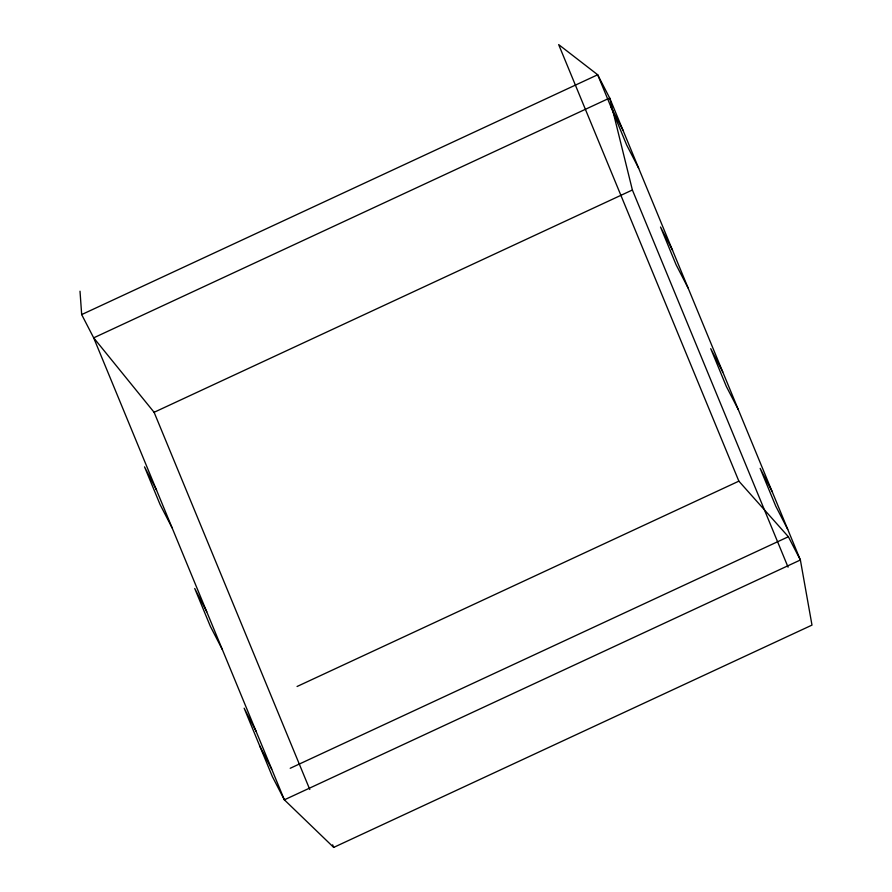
<?xml version="1.0" encoding="UTF-8"?>
<svg xmlns="http://www.w3.org/2000/svg" width="892" height="892" viewBox="0 0 892 892"><rect width="100%" height="100%" fill="white"/><g stroke="black" fill="none" stroke-linecap="round" stroke-linejoin="round"><path stroke-width="1.34" d="M638.672 168.254L626.675 144.995L597.685 74.761L558.671 44.6L738.866 481.156L788.372 536.739L800.38 559.998L284.37 799.834L93.682 337.845L81.674 314.586L597.685 74.761L609.682 98.02L800.38 559.998L811.988 625.102L333.697 847.4L284.37 799.834L272.361 776.575L244.152 708.215L256.16 731.473M154.104 412.294L632.383 189.996L609.682 98.02L93.682 337.845L154.104 412.294L309.78 789.476M297.069 686.494L738.866 481.156M290.212 768.28L788.372 536.739M611.109 107.285L623.107 130.544M672.535 250.284L660.526 227.025L676.091 264.734L688.1 287.993M722.732 371.908L710.734 348.649L726.3 386.359L738.308 409.618M772.16 491.648L760.151 468.389L775.728 506.098L787.725 529.357M156.535 490.109L144.526 466.851L160.092 504.571L172.1 527.83M206.732 611.734L194.724 588.475L210.289 626.195L222.298 649.454M259.717 745.935L271.726 769.194M632.383 189.996L788.071 567.167M332.638 844.824L333.697 847.4M80.012 291.216L81.674 314.586"/></g></svg>
